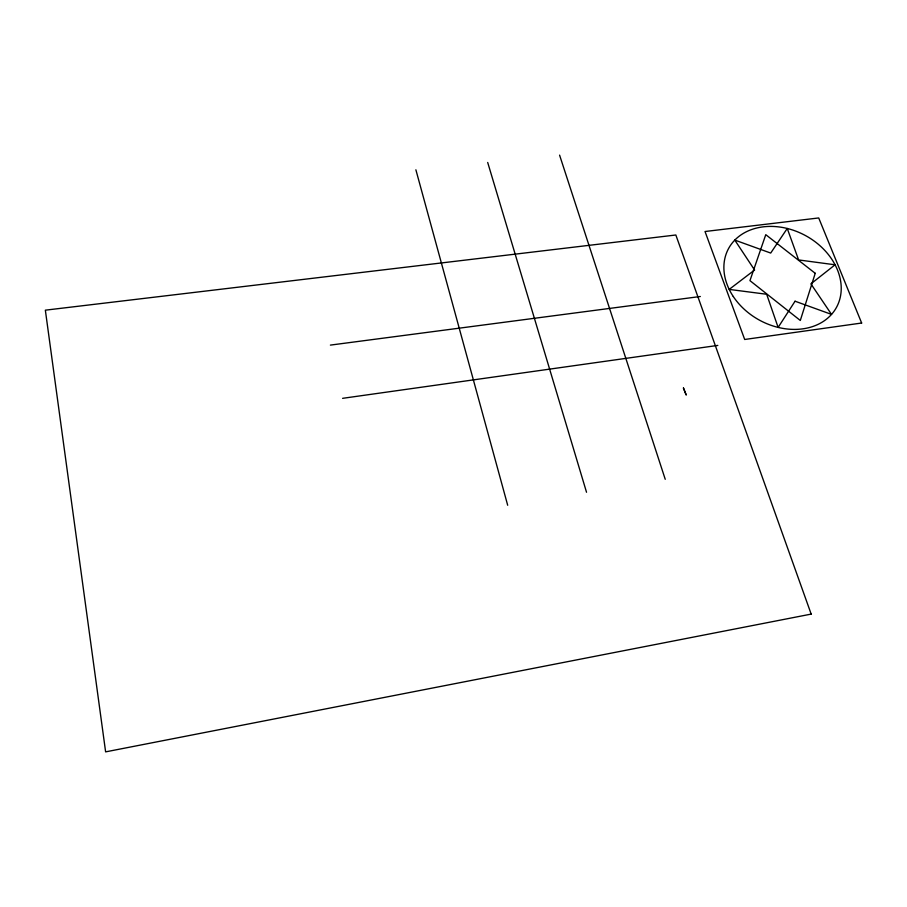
<?xml version="1.0" encoding="UTF-8"?>
<svg xmlns="http://www.w3.org/2000/svg" width="907" height="907" viewBox="0 0 907 907"><rect width="100%" height="100%" fill="white"/><g stroke="black" fill="none" stroke-linecap="round" stroke-linejoin="round"><path stroke-width="1.36" d="M342.608 398.332L717.822 345.408M330.397 345.102L700.317 296.498M559.585 155.131L665.239 479.304M487.694 162.466L586.534 492.263M415.882 169.802L507.682 505.256M815.223 273.302L800.303 320.466L749.953 280.637L765.769 234.675L815.223 273.302M795.054 301.215L778.127 327.416L766.664 294.265L729.205 289.401L754.59 270.025L734.795 240.083L770.701 253.064L787.253 228.473L798.614 259.935L835.064 264.799L810.903 283.857L831.526 314.4L795.054 301.215M811.175 614.096L105.62 751.869L45.35 310.171L675.84 234.992L811.175 614.096M686.146 394.84L683.436 388.015L686.146 394.84M861.65 323.028L744.692 339.479L705.022 231.512L818.715 217.952L861.65 323.028M733.264 296.487A61.461 48.15 28.6 0 0 834.757 310.228A61.461 48.15 28.6 0 0 779.612 227.011A61.461 48.15 28.6 0 0 733.264 296.487"/></g></svg>
